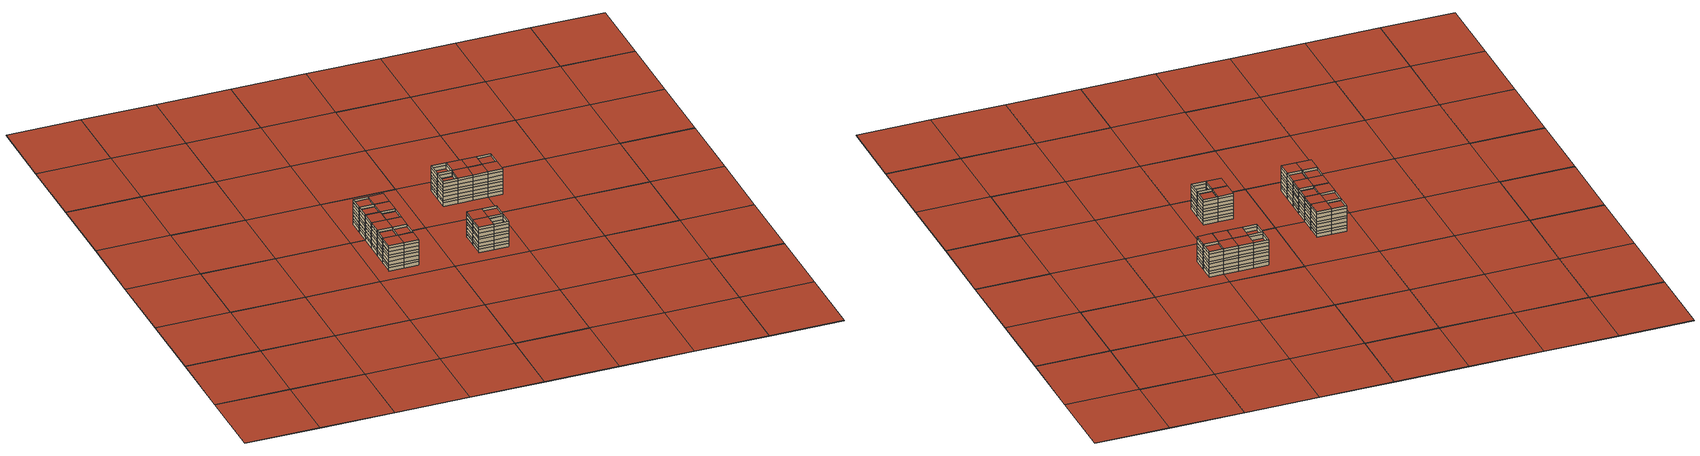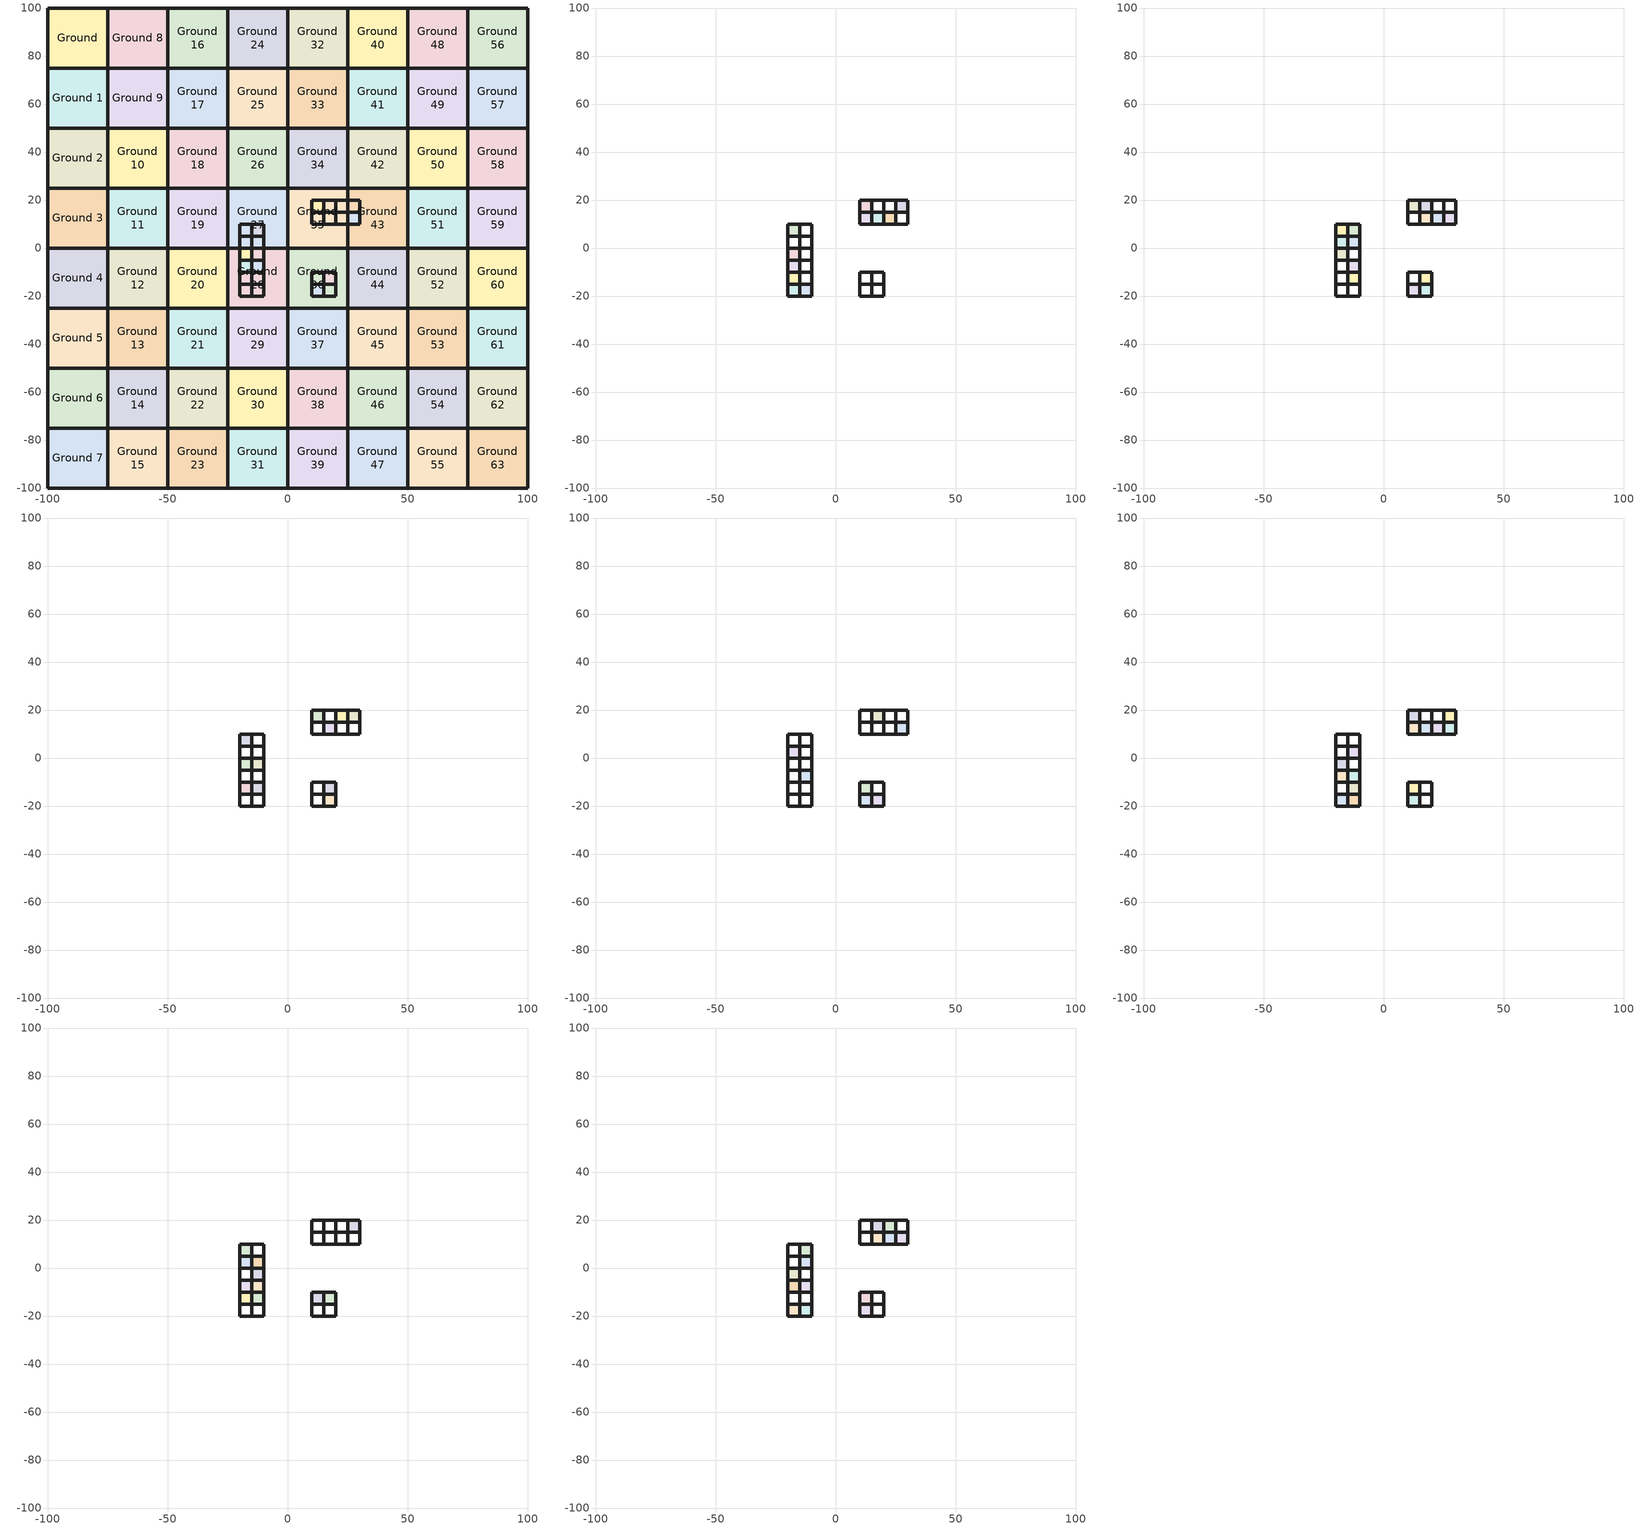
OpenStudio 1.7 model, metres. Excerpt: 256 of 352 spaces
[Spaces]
building1
 wall outside: 15,-10 10,-10 10,-15 15,-15 15,-10 z0:1.31
 roof outside: 15,-15 15,-10 10,-10 10,-15 z1.31
building1 1
 wall outside: 10,-15 10,-20 15,-20 15,-15 z0:1.31
 roof outside: 15,-20 15,-15 10,-15 10,-20 z1.31
building1 2
 wall outside: 15,-15 20,-15 20,-10 15,-10 z0:1.31
 roof outside: 20,-15 20,-10 15,-10 15,-15 z1.31
building1 3
 wall outside: 15,-20 20,-20 20,-15 z0:1.31
building2
 wall outside: 15,20 10,20 10,15 z0:1.31
 roof outside: 15,15 15,20 10,20 10,15 z1.31
building2 1
 wall outside: 15,15 10,15 10,10 15,10 z0:1.31
building2 2
 wall outside: 20,20 15,20 15,15 20,15 20,20 z0:1.31
building2 3
 wall outside: 15,15 15,10 20,10 z0:1.31
building2 4
 wall outside: 25,20 20,20 z0:1.31
building2 5
 wall outside: 25,15 20,15 20,10 25,10 z0:1.31
 roof outside: 25,10 25,15 20,15 20,10 z1.31
building2 6
 wall outside: 30,15 30,20 25,20 25,15 z0:1.31
building2 7
 wall outside: 30,15 25,15 25,10 30,10 30,15 z0:1.31
 roof outside: 30,10 30,15 25,15 25,10 z1.31
building3
 wall outside: -15,10 -20,10 -20,5 -15,5 -15,10 z0:1.31
building3 1
 wall outside: -20,5 -20,0 z0:1.31
building3 2
 wall outside: -15,0 -20,0 -20,-5 z0:1.31
 roof outside: -15,-5 -15,0 -20,0 -20,-5 z1.31
building3 3
 wall outside: -15,-5 -20,-5 -20,-10 -15,-10 z0:1.31
 roof outside: -15,-10 -15,-5 -20,-5 -20,-10 z1.31
building3 4
 wall outside: -15,-15 -15,-10 / -20,-10 -20,-15 z0:1.31
building3 5
 wall outside: -15,-15 -20,-15 -20,-20 -15,-20 z0:1.31
building3 6
 wall outside: -10,5 -10,10 -15,10 z0:1.31
 roof outside: -10,5 -10,10 -15,10 -15,5 z1.31
building3 7
 wall outside: -10,5 -15,5 -15,0 -10,0 -10,5 z0:1.31
building3 8
 wall outside: -15,0 -15,-5 -10,-5 -10,0 z0:1.31
building3 9
 wall outside: -10,-10 -10,-5 / -15,-5 -15,-10 z0:1.31
 roof outside: -10,-10 -10,-5 -15,-5 -15,-10 z1.31
building3 10
 wall outside: -10,-15 -10,-10 -15,-10 z0:1.31
building3 11
 wall outside: -10,-15 -15,-15 -15,-20 -10,-20 -10,-15 z0:1.31
Ground
 wall outside: -75,100 -100,100 -100,75 z0:0.1
 roof outside: -75,75 -75,100 -100,100 -100,75 z0.1
Ground 1
 wall outside: -75,75 -100,75 -100,50 -75,50 -75,75 z0:0.1
 roof outside: -75,50 -75,75 -100,75 -100,50 z0.1
Ground 2
 wall outside: -75,25 -75,50 / -100,50 -100,25 z0:0.1
 roof outside: -75,25 -75,50 -100,50 -100,25 z0.1
Ground 3
 wall outside: -75,0 -75,25 -100,25 -100,0 z0:0.1
 roof outside: -75,0 -75,25 -100,25 -100,0 z0.1
Ground 4
 wall outside: -75,0 -100,0 -100,-25 z0:0.1
 roof outside: -75,-25 -75,0 -100,0 -100,-25 z0.1
Ground 5
 wall outside: -75,-25 -100,-25 -100,-50 -75,-50 -75,-25 z0:0.1
 roof outside: -75,-50 -75,-25 -100,-25 -100,-50 z0.1
Ground 6
 wall outside: -100,-50 -100,-75 -75,-75 -75,-50 z0:0.1
 roof outside: -75,-75 -75,-50 -100,-50 -100,-75 z0.1
Ground 7
 wall outside: -100,-75 -100,-100 -75,-100 -75,-75 z0:0.1
 roof outside: -75,-100 -75,-75 -100,-75 -100,-100 z0.1
Ground 8
 wall outside: -50,100 -75,100 -75,75 z0:0.1
 roof outside: -50,75 -50,100 -75,100 -75,75 z0.1
Ground 9
 wall outside: -50,75 -75,75 / -75,50 -50,50 z0:0.1
 roof outside: -50,50 -50,75 -75,75 -75,50 z0.1
Ground 10
 wall outside: -75,25 -50,25 z0:0.1
 roof outside: -50,25 -50,50 -75,50 -75,25 z0.1
Ground 11
 wall outside: -75,0 -50,0 z0:0.1
 roof outside: -50,0 -50,25 -75,25 -75,0 z0.1
Ground 12
 wall outside: -75,0 -75,-25 -50,-25 -50,0 z0:0.1
 roof outside: -50,-25 -50,0 -75,0 -75,-25 z0.1
Ground 13
 wall outside: -75,-50 -50,-50 z0:0.1
 roof outside: -50,-50 -50,-25 -75,-25 -75,-50 z0.1
Ground 14
 wall outside: -75,-75 -50,-75 -50,-50 z0:0.1
 roof outside: -50,-75 -50,-50 -75,-50 -75,-75 z0.1
Ground 15
 wall outside: -75,-100 -50,-100 z0:0.1
 roof outside: -50,-100 -50,-75 -75,-75 -75,-100 z0.1
Ground 16
 wall outside: -25,100 -50,100 -50,75 z0:0.1
 roof outside: -25,75 -25,100 -50,100 -50,75 z0.1
Ground 17
 wall outside: -25,50 -25,75 -50,75 -50,50 z0:0.1
 roof outside: -25,50 -25,75 -50,75 -50,50 z0.1
Ground 18
 wall outside: -25,25 -25,50 -50,50 -50,25 z0:0.1
 roof outside: -25,25 -25,50 -50,50 -50,25 z0.1
Ground 19
 wall outside: -25,25 -50,25 -50,0 -25,0 -25,25 z0:0.1
 roof outside: -25,0 -25,25 -50,25 -50,0 z0.1
Ground 20
 wall outside: -50,-25 -25,-25 -25,0 z0:0.1
 roof outside: -25,-25 -25,0 -50,0 -50,-25 z0.1
Ground 21
 wall outside: -50,-25 -50,-50 -25,-50 z0:0.1
 roof outside: -25,-50 -25,-25 -50,-25 -50,-50 z0.1
Ground 22
 wall outside: -25,-75 -25,-50 z0:0.1
 roof outside: -25,-75 -25,-50 -50,-50 -50,-75 z0.1
Ground 23
 wall outside: -25,-75 -50,-75 -50,-100 -25,-100 -25,-75 z0:0.1
 roof outside: -25,-100 -25,-75 -50,-75 -50,-100 z0.1
Ground 24
 wall outside: 0,75 0,100 -25,100 -25,75 z0:0.1
 roof outside: 0,75 0,100 -25,100 -25,75 z0.1
Ground 25
 wall outside: 0,50 0,75 -25,75 z0:0.1
 roof outside: 0,50 0,75 -25,75 -25,50 z0.1
Ground 26
 wall outside: 0,50 -25,50 / -25,25 0,25 z0:0.1
 roof outside: 0,25 0,50 -25,50 -25,25 z0.1
Ground 27
 wall outside: -25,0 0,0 0,25 z0:0.1
 roof outside: 0,0 0,25 -25,25 -25,0 z0.1
Ground 28
 wall outside: 0,-25 0,0 z0:0.1
 roof outside: 0,-25 0,0 -25,0 -25,-25 z0.1
Ground 29
 wall outside: 0,-25 -25,-25 -25,-50 z0:0.1
 roof outside: 0,-50 0,-25 -25,-25 -25,-50 z0.1
Ground 30
 wall outside: 0,-50 -25,-50 z0:0.1
 roof outside: 0,-75 0,-50 -25,-50 -25,-75 z0.1
Ground 31
 wall outside: 0,-75 -25,-75 / -25,-100 0,-100 z0:0.1
 roof outside: 0,-100 0,-75 -25,-75 -25,-100 z0.1
Ground 32
 wall outside: 25,100 0,100 / 0,75 25,75 z0:0.1
 roof outside: 25,75 25,100 0,100 0,75 z0.1
Ground 33
 roof outside: 25,50 25,75 0,75 0,50 z0.1
Ground 34
 wall outside: 25,50 0,50 0,25 z0:0.1
 roof outside: 25,25 25,50 0,50 0,25 z0.1
Ground 35
 wall outside: 25,0 25,25 0,25 z0:0.1
 roof outside: 25,0 25,25 0,25 0,0 z0.1
Ground 36
 wall outside: 25,0 0,0 z0:0.1
 roof outside: 25,-25 25,0 0,0 0,-25 z0.1
Ground 37
 wall outside: 25,-50 25,-25 0,-25 0,-50 z0:0.1
 roof outside: 25,-50 25,-25 0,-25 0,-50 z0.1
Ground 38
 wall outside: 25,-50 0,-50 0,-75 25,-75 z0:0.1
 roof outside: 25,-75 25,-50 0,-50 0,-75 z0.1
Ground 39
 wall outside: 0,-75 0,-100 25,-100 25,-75 z0:0.1
 roof outside: 25,-100 25,-75 0,-75 0,-100 z0.1
Ground 40
 wall outside: 50,100 25,100 25,75 50,75 50,100 z0:0.1
 roof outside: 50,75 50,100 25,100 25,75 z0.1
Ground 41
 wall outside: 25,75 25,50 50,50 50,75 z0:0.1
 roof outside: 50,50 50,75 25,75 25,50 z0.1
Ground 42
 wall outside: 25,50 25,25 50,25 z0:0.1
 roof outside: 50,25 50,50 25,50 25,25 z0.1
Ground 43
 wall outside: 25,0 50,0 50,25 z0:0.1
 roof outside: 50,0 50,25 25,25 25,0 z0.1
Ground 44
 wall outside: 25,0 25,-25 z0:0.1
 roof outside: 50,-25 50,0 25,0 25,-25 z0.1
Ground 45
 wall outside: 50,-25 25,-25 z0:0.1
 roof outside: 50,-50 50,-25 25,-25 25,-50 z0.1
Ground 46
 wall outside: 50,-50 25,-50 25,-75 z0:0.1
 roof outside: 50,-75 50,-50 25,-50 25,-75 z0.1
Ground 47
 wall outside: 25,-100 50,-100 50,-75 25,-75 z0:0.1
 roof outside: 50,-100 50,-75 25,-75 25,-100 z0.1
Ground 48
 wall outside: 75,100 50,100 z0:0.1
 roof outside: 75,75 75,100 50,100 50,75 z0.1
Ground 49
 wall outside: 75,50 75,75 50,75 z0:0.1
 roof outside: 75,50 75,75 50,75 50,50 z0.1
Ground 50
 wall outside: 75,25 75,50 50,50 50,25 z0:0.1
 roof outside: 75,25 75,50 50,50 50,25 z0.1
Ground 51
 wall outside: 75,25 50,25 / 50,0 75,0 z0:0.1
 roof outside: 75,0 75,25 50,25 50,0 z0.1
Ground 52
 wall outside: 50,0 50,-25 75,-25 z0:0.1
 roof outside: 75,-25 75,0 50,0 50,-25 z0.1
Ground 53
 wall outside: 75,-50 75,-25 / 50,-25 50,-50 z0:0.1
 roof outside: 75,-50 75,-25 50,-25 50,-50 z0.1
Ground 54
 wall outside: 75,-50 50,-50 50,-75 z0:0.1
 roof outside: 75,-75 75,-50 50,-50 50,-75 z0.1
Ground 55
 wall outside: 75,-75 50,-75 / 50,-100 75,-100 z0:0.1
 roof outside: 75,-100 75,-75 50,-75 50,-100 z0.1
Ground 56
 wall outside: 100,100 75,100 75,75 100,75 100,100 z0:0.1
 roof outside: 100,75 100,100 75,100 75,75 z0.1
Ground 57
 wall outside: 100,50 100,75 z0:0.1
 roof outside: 100,50 100,75 75,75 75,50 z0.1
Ground 58
 wall outside: 75,25 100,25 100,50 75,50 z0:0.1
 roof outside: 100,25 100,50 75,50 75,25 z0.1
Ground 59
 wall outside: 100,0 100,25 / 75,25 75,0 z0:0.1
 roof outside: 100,0 100,25 75,25 75,0 z0.1
Ground 60
 wall outside: 100,-25 100,0 75,0 75,-25 z0:0.1
 roof outside: 100,-25 100,0 75,0 75,-25 z0.1
Ground 61
 wall outside: 75,-50 100,-50 100,-25 75,-25 z0:0.1
 roof outside: 100,-50 100,-25 75,-25 75,-50 z0.1
Ground 62
 wall outside: 100,-75 100,-50 / 75,-50 75,-75 z0:0.1
 roof outside: 100,-75 100,-50 75,-50 75,-75 z0.1
Ground 63
 wall outside: 100,-75 75,-75 75,-100 100,-100 100,-75 z0:0.1
 roof outside: 100,-100 100,-75 75,-75 75,-100 z0.1
building1 4
 wall outside: 15,-15 15,-10 10,-10 10,-15 z1.31:2.19
building1 5
 wall outside: 15,-15 10,-15 10,-20 15,-20 z1.31:2.19
building1 6
 wall outside: 15,-15 20,-15 20,-10 15,-10 z1.31:2.19
building1 7
 wall outside: 15,-15 15,-20 20,-20 20,-15 z1.31:2.19
building2 8
 wall outside: 15,20 10,20 10,15 15,15 15,20 z1.31:2.19
 roof outside: 15,15 15,20 10,20 10,15 z2.19
building2 9
 wall outside: 10,15 10,10 15,10 15,15 z1.31:2.19
 roof outside: 15,10 15,15 10,15 10,10 z2.19
building2 10
 wall outside: 20,15 20,20 15,20 z1.31:2.19
building2 11
 wall outside: 15,10 20,10 20,15 15,15 z1.31:2.19
 roof outside: 20,10 20,15 15,15 15,10 z2.19
building2 12
 wall outside: 20,15 25,15 25,20 20,20 z1.31:2.19
building2 13
 wall outside: 20,10 25,10 25,15 z1.31:2.19
 roof outside: 25,10 25,15 20,15 20,10 z2.19
building2 14
 wall outside: 30,15 30,20 25,20 z1.31:2.19
 roof outside: 30,15 30,20 25,20 25,15 z2.19
building2 15
 wall outside: 25,10 30,10 30,15 25,15 z1.31:2.19
building3 12
 wall outside: -15,10 -20,10 -20,5 -15,5 z1.31:2.19
 roof outside: -15,5 -15,10 -20,10 -20,5 z2.19
building3 13
 wall outside: -15,0 -15,5 / -20,5 -20,0 z1.31:2.19
building3 14
 wall outside: -15,0 -20,0 -20,-5 -15,-5 -15,0 z1.31:2.19
 roof outside: -15,-5 -15,0 -20,0 -20,-5 z2.19
building3 15
 wall outside: -20,-5 -20,-10 z1.31:2.19
 roof outside: -15,-10 -15,-5 -20,-5 -20,-10 z2.19
building3 16
 wall outside: -15,-15 -15,-10 -20,-10 -20,-15 z1.31:2.19
 roof outside: -15,-15 -15,-10 -20,-10 -20,-15 z2.19
building3 17
 wall outside: -15,-15 -20,-15 -20,-20 -15,-20 z1.31:2.19
 roof outside: -15,-20 -15,-15 -20,-15 -20,-20 z2.19
building3 18
 wall outside: -10,10 -15,10 -15,5 -10,5 -10,10 z1.31:2.19
building3 19
 wall outside: -15,0 -10,0 -10,5 z1.31:2.19
building3 20
 wall outside: -15,-5 -10,-5 -10,0 z1.31:2.19
building3 21
 wall outside: -15,-5 -15,-10 -10,-10 -10,-5 z1.31:2.19
building3 22
 wall outside: -15,-15 -10,-15 -10,-10 z1.31:2.19
building3 23
 wall outside: -15,-15 -15,-20 -10,-20 -10,-15 z1.31:2.19
 roof outside: -10,-20 -10,-15 -15,-15 -15,-20 z2.19
building1 8
 wall outside: 15,-10 10,-10 10,-15 15,-15 15,-10 z2.19:3.5
building1 9
 wall outside: 10,-15 10,-20 15,-20 z2.19:3.5
 roof outside: 15,-20 15,-15 10,-15 10,-20 z3.5
building1 10
 wall outside: 15,-15 20,-15 20,-10 15,-10 z2.19:3.5
 roof outside: 20,-15 20,-10 15,-10 15,-15 z3.5
building1 11
 wall outside: 15,-15 15,-20 20,-20 20,-15 z2.19:3.5
 roof outside: 20,-20 20,-15 15,-15 15,-20 z3.5
building2 16
 wall outside: 15,20 10,20 10,15 15,15 15,20 z2.19:3.5
 roof outside: 15,15 15,20 10,20 10,15 z3.5
building2 17
 wall outside: 10,15 10,10 15,10 15,15 z2.19:3.5
building2 18
 wall outside: 20,20 15,20 / 15,15 20,15 z2.19:3.5
 roof outside: 20,15 20,20 15,20 15,15 z3.5
building2 19
 wall outside: 15,10 20,10 20,15 z2.19:3.5
 roof outside: 20,10 20,15 15,15 15,10 z3.5
building2 20
 wall outside: 25,20 20,20 20,15 25,15 z2.19:3.5
building2 21
 wall outside: 20,10 25,10 25,15 z2.19:3.5
 roof outside: 25,10 25,15 20,15 20,10 z3.5
building2 22
 wall outside: 30,15 30,20 25,20 25,15 z2.19:3.5
building2 23
 wall outside: 25,10 30,10 30,15 25,15 z2.19:3.5
 roof outside: 30,10 30,15 25,15 25,10 z3.5
building3 24
 wall outside: -15,10 -20,10 -20,5 -15,5 z2.19:3.5
 roof outside: -15,5 -15,10 -20,10 -20,5 z3.5
building3 25
 wall outside: -20,5 -20,0 z2.19:3.5
 roof outside: -15,0 -15,5 -20,5 -20,0 z3.5
building3 26
 wall outside: -15,0 -20,0 -20,-5 -15,-5 -15,0 z2.19:3.5
 roof outside: -15,-5 -15,0 -20,0 -20,-5 z3.5
building3 27
 wall outside: -20,-5 -20,-10 -15,-10 -15,-5 z2.19:3.5
building3 28
 wall outside: -20,-10 -20,-15 -15,-15 -15,-10 z2.19:3.5
building3 29
 wall outside: -20,-15 -20,-20 -15,-20 -15,-15 z2.19:3.5
building3 30
 wall outside: -10,5 -10,10 -15,10 -15,5 z2.19:3.5
 roof outside: -10,5 -10,10 -15,10 -15,5 z3.5
building3 31
 wall outside: -10,5 -15,5 -15,0 -10,0 -10,5 z2.19:3.5
 roof outside: -10,0 -10,5 -15,5 -15,0 z3.5
building3 32
 wall outside: -10,-5 -10,0 z2.19:3.5
building3 33
 wall outside: -15,-10 -10,-10 -10,-5 -15,-5 z2.19:3.5
 roof outside: -10,-10 -10,-5 -15,-5 -15,-10 z3.5
building3 34
 wall outside: -15,-15 -10,-15 -10,-10 z2.19:3.5
 roof outside: -10,-15 -10,-10 -15,-10 -15,-15 z3.5
building3 35
 wall outside: -15,-20 -10,-20 -10,-15 z2.19:3.5
building1 12
 wall outside: 15,-10 10,-10 10,-15 z3.5:4.81
building1 13
 wall outside: 15,-15 10,-15 10,-20 15,-20 15,-15 z3.5:4.81
building1 14
 wall outside: 20,-10 15,-10 15,-15 20,-15 20,-10 z3.5:4.81
 roof outside: 20,-15 20,-10 15,-10 15,-15 z4.81
building1 15
 wall outside: 15,-20 20,-20 20,-15 z3.5:4.81
 roof outside: 20,-20 20,-15 15,-15 15,-20 z4.81
building2 24
 wall outside: 15,15 15,20 10,20 10,15 z3.5:4.81
 roof outside: 15,15 15,20 10,20 10,15 z4.81
building2 25
 wall outside: 15,15 10,15 10,10 15,10 z3.5:4.81
building2 26
 wall outside: 20,20 15,20 / 15,15 20,15 z3.5:4.81
building2 27
 wall outside: 15,15 15,10 20,10 z3.5:4.81
 roof outside: 20,10 20,15 15,15 15,10 z4.81
building2 28
 wall outside: 25,20 20,20 20,15 25,15 z3.5:4.81
 roof outside: 25,15 25,20 20,20 20,15 z4.81
building2 29
 wall outside: 20,15 20,10 25,10 25,15 z3.5:4.81
building2 30
 wall outside: 30,15 30,20 25,20 25,15 z3.5:4.81
 roof outside: 30,15 30,20 25,20 25,15 z4.81
building2 31
 wall outside: 25,10 30,10 30,15 25,15 z3.5:4.81
building3 36
 wall outside: -15,10 -20,10 -20,5 -15,5 z3.5:4.81
 roof outside: -15,5 -15,10 -20,10 -20,5 z4.81
building3 37
 wall outside: -20,5 -20,0 -15,0 -15,5 z3.5:4.81
building3 38
 wall outside: -20,0 -20,-5 -15,-5 z3.5:4.81
 roof outside: -15,-5 -15,0 -20,0 -20,-5 z4.81
building3 39
 wall outside: -20,-5 -20,-10 -15,-10 -15,-5 z3.5:4.81
building3 40
 wall outside: -20,-10 -20,-15 -15,-15 -15,-10 z3.5:4.81
 roof outside: -15,-15 -15,-10 -20,-10 -20,-15 z4.81
building3 41
 wall outside: -20,-15 -20,-20 -15,-20 z3.5:4.81
building3 42
 wall outside: -10,10 -15,10 -15,5 -10,5 -10,10 z3.5:4.81
building3 43
 wall outside: -15,0 -10,0 -10,5 z3.5:4.81
building3 44
 wall outside: -10,-5 -10,0 / -15,0 -15,-5 z3.5:4.81
 roof outside: -10,-5 -10,0 -15,0 -15,-5 z4.81
building3 45
 wall outside: -10,-10 -10,-5 -15,-5 z3.5:4.81
building3 46
 wall outside: -10,-15 -10,-10 -15,-10 z3.5:4.81
 roof outside: -10,-15 -10,-10 -15,-10 -15,-15 z4.81
building3 47
 wall outside: -10,-15 -15,-15 -15,-20 -10,-20 -10,-15 z3.5:4.81
building1 16
 wall outside: 15,-10 10,-10 10,-15 15,-15 15,-10 z4.81:5.69
 roof outside: 15,-15 15,-10 10,-10 10,-15 z5.69
building1 17
 wall outside: 10,-15 10,-20 15,-20 z4.81:5.69
 roof outside: 15,-20 15,-15 10,-15 10,-20 z5.69
building1 18
 wall outside: 15,-15 20,-15 20,-10 15,-10 z4.81:5.69
building1 19
 wall outside: 15,-15 15,-20 20,-20 20,-15 z4.81:5.69
 roof outside: 20,-20 20,-15 15,-15 15,-20 z5.69
building2 32
 wall outside: 15,20 10,20 10,15 15,15 15,20 z4.81:5.69
building2 33
 wall outside: 10,15 10,10 15,10 z4.81:5.69
building2 34
 wall outside: 20,20 15,20 / 15,15 20,15 z4.81:5.69
 roof outside: 20,15 20,20 15,20 15,15 z5.69
building2 35
 wall outside: 15,15 15,10 20,10 20,15 z4.81:5.69
building2 36
 wall outside: 25,15 25,20 20,20 20,15 z4.81:5.69
building2 37
 wall outside: 20,10 25,10 25,15 20,15 z4.81:5.69
building2 38
 wall outside: 25,15 30,15 30,20 25,20 z4.81:5.69
building2 39
 wall outside: 25,10 30,10 30,15 z4.81:5.69
 roof outside: 30,10 30,15 25,15 25,10 z5.69
building3 48
 wall outside: -15,10 -20,10 -20,5 z4.81:5.69
building3 49
 wall outside: -15,5 -20,5 -20,0 -15,0 -15,5 z4.81:5.69
 roof outside: -15,0 -15,5 -20,5 -20,0 z5.69
building3 50
 wall outside: -20,0 -20,-5 -15,-5 z4.81:5.69
building3 51
 wall outside: -15,-10 -15,-5 / -20,-5 -20,-10 z4.81:5.69
building3 52
 wall outside: -15,-10 -20,-10 -20,-15 -15,-15 -15,-10 z4.81:5.69
building3 53
 wall outside: -20,-15 -20,-20 -15,-20 z4.81:5.69
building3 54
 wall outside: -10,10 -15,10 -15,5 -10,5 -10,10 z4.81:5.69
building3 55
 wall outside: -15,0 -10,0 -10,5 z4.81:5.69
building3 56
 wall outside: -15,0 -15,-5 -10,-5 -10,0 z4.81:5.69
building3 57
 wall outside: -10,-10 -10,-5 z4.81:5.69
 roof outside: -10,-10 -10,-5 -15,-5 -15,-10 z5.69
building3 58
 wall outside: -10,-15 -10,-10 -15,-10 z4.81:5.69
building3 59
 wall outside: -10,-15 -15,-15 -15,-20 -10,-20 -10,-15 z4.81:5.69
building1 20
 wall outside: 15,-10 10,-10 10,-15 15,-15 z5.69:7
 roof outside: 15,-15 15,-10 10,-10 10,-15 z7
building1 21
 wall outside: 10,-15 10,-20 15,-20 z5.69:7
 roof outside: 15,-20 15,-15 10,-15 10,-20 z7
building1 22
 wall outside: 20,-15 20,-10 15,-10 15,-15 z5.69:7
building1 23
 wall outside: 20,-15 15,-15 15,-20 20,-20 20,-15 z5.69:7
building2 40
 wall outside: 15,20 10,20 10,15 15,15 15,20 z5.69:7
 roof outside: 15,15 15,20 10,20 10,15 z7
building2 41
 wall outside: 10,15 10,10 15,10 15,15 z5.69:7
 roof outside: 15,10 15,15 10,15 10,10 z7
building2 42
 wall outside: 20,20 15,20 / 15,15 20,15 z5.69:7
building2 43
 wall outside: 15,10 20,10 20,15 z5.69:7
 roof outside: 20,10 20,15 15,15 15,10 z7
building2 44
 wall outside: 25,20 20,20 20,15 z5.69:7
building2 45
 wall outside: 25,15 20,15 / 20,10 25,10 z5.69:7
 roof outside: 25,10 25,15 20,15 20,10 z7
building2 46
 wall outside: 30,15 30,20 25,20 25,15 z5.69:7
 roof outside: 30,15 30,20 25,20 25,15 z7
building2 47
 wall outside: 30,15 25,15 25,10 30,10 30,15 z5.69:7
 roof outside: 30,10 30,15 25,15 25,10 z7
building3 60
 wall outside: -15,10 -20,10 -20,5 -15,5 z5.69:7
building3 61
 wall outside: -20,5 -20,0 -15,0 -15,5 z5.69:7
building3 62
 wall outside: -20,0 -20,-5 z5.69:7
 roof outside: -15,-5 -15,0 -20,0 -20,-5 z7
building3 63
 wall outside: -15,-5 -20,-5 -20,-10 -15,-10 z5.69:7
 roof outside: -15,-10 -15,-5 -20,-5 -20,-10 z7
building3 64
 wall outside: -20,-10 -20,-15 -15,-15 -15,-10 z5.69:7
building3 65
 wall outside: -20,-15 -20,-20 -15,-20 -15,-15 z5.69:7
 roof outside: -15,-20 -15,-15 -20,-15 -20,-20 z7
building3 66
 wall outside: -10,5 -10,10 -15,10 -15,5 z5.69:7
building3 67
 wall outside: -10,0 -10,5 -15,5 z5.69:7
 roof outside: -10,0 -10,5 -15,5 -15,0 z7
building3 68
 wall outside: -10,0 -15,0 -15,-5 -10,-5 -10,0 z5.69:7
building3 69
 wall outside: -15,-5 -15,-10 -10,-10 -10,-5 z5.69:7
 roof outside: -10,-10 -10,-5 -15,-5 -15,-10 z7
building3 70
 wall outside: -15,-15 -10,-15 -10,-10 z5.69:7
 roof outside: -10,-15 -10,-10 -15,-10 -15,-15 z7
building3 71
 wall outside: -15,-20 -10,-20 -10,-15 z5.69:7
 roof outside: -10,-20 -10,-15 -15,-15 -15,-20 z7
building1 24
 wall outside: 15,-10 10,-10 10,-15 15,-15 15,-10 z7:8.31
 roof outside: 15,-15 15,-10 10,-10 10,-15 z8.31
building1 25
 wall outside: 10,-15 10,-20 15,-20 z7:8.31
building1 26
 wall outside: 20,-15 20,-10 15,-10 z7:8.31
 roof outside: 20,-15 20,-10 15,-10 15,-15 z8.31
building1 27
 wall outside: 20,-15 15,-15 15,-20 20,-20 20,-15 z7:8.31
building2 48
 wall outside: 15,20 10,20 10,15 z7:8.31
building2 49
 wall outside: 15,15 10,15 10,10 15,10 15,15 z7:8.31
building2 50
 wall outside: 20,15 20,20 15,20 15,15 z7:8.31
building2 51
 wall outside: 20,15 15,15 / 15,10 20,10 z7:8.31
building2 52
 wall outside: 20,15 25,15 25,20 20,20 z7:8.31
building2 53
 wall outside: 20,15 20,10 25,10 z7:8.31
building2 54
 wall outside: 25,15 30,15 30,20 25,20 z7:8.31
 roof outside: 30,15 30,20 25,20 25,15 z8.31
building2 55
 wall outside: 25,15 25,10 30,10 30,15 z7:8.31
building3 72
 wall outside: -15,10 -20,10 -20,5 -15,5 -15,10 z7:8.31
 roof outside: -15,5 -15,10 -20,10 -20,5 z8.31
building3 73
 wall outside: -20,5 -20,0 -15,0 -15,5 z7:8.31
 roof outside: -15,0 -15,5 -20,5 -20,0 z8.31
building3 74
 wall outside: -20,0 -20,-5 -15,-5 -15,0 z7:8.31
building3 75
 wall outside: -20,-5 -20,-10 -15,-10 z7:8.31
 roof outside: -15,-10 -15,-5 -20,-5 -20,-10 z8.31
building3 76
 wall outside: -20,-10 -20,-15 -15,-15 z7:8.31
 roof outside: -15,-15 -15,-10 -20,-10 -20,-15 z8.31
building3 77
 wall outside: -20,-15 -20,-20 -15,-20 -15,-15 z7:8.31
building3 78
 wall outside: -10,5 -10,10 -15,10 z7:8.31
building3 79
 wall outside: -15,0 -10,0 -10,5 -15,5 z7:8.31
 roof outside: -10,0 -10,5 -15,5 -15,0 z8.31
building3 80
 wall outside: -10,-5 -10,0 z7:8.31
 roof outside: -10,-5 -10,0 -15,0 -15,-5 z8.31
building3 81
 wall outside: -10,-10 -10,-5 -15,-5 -15,-10 z7:8.31
 roof outside: -10,-10 -10,-5 -15,-5 -15,-10 z8.31
building3 82
 wall outside: -10,-10 -15,-10 -15,-15 -10,-15 -10,-10 z7:8.31
 roof outside: -10,-15 -10,-10 -15,-10 -15,-15 z8.31
building3 83
 wall outside: -15,-20 -10,-20 -10,-15 z7:8.31
building1 28
 wall outside: 15,-10 10,-10 10,-15 z8.31:9.19
 roof outside: 15,-15 15,-10 10,-10 10,-15 z9.19
building1 29
 wall outside: 15,-15 10,-15 10,-20 15,-20 z8.31:9.19
 roof outside: 15,-20 15,-15 10,-15 10,-20 z9.19
building1 30
 wall outside: 20,-15 20,-10 15,-10 15,-15 z8.31:9.19
building1 31
 wall outside: 20,-15 15,-15 15,-20 20,-20 20,-15 z8.31:9.19
building2 56
 wall outside: 15,20 10,20 10,15 z8.31:9.19
building2 57
 wall outside: 15,15 10,15 10,10 15,10 15,15 z8.31:9.19
building2 58
 wall outside: 20,15 20,20 15,20 15,15 z8.31:9.19
 roof outside: 20,15 20,20 15,20 15,15 z9.19
building2 59
 wall outside: 15,10 20,10 20,15 15,15 z8.31:9.19
 roof outside: 20,10 20,15 15,15 15,10 z9.19
building2 60
 wall outside: 25,20 20,20 / 20,15 25,15 z8.31:9.19
 roof outside: 25,15 25,20 20,20 20,15 z9.19
building2 61
 wall outside: 20,10 25,10 25,15 z8.31:9.19
 roof outside: 25,10 25,15 20,15 20,10 z9.19
building2 62
 wall outside: 30,15 30,20 25,20 25,15 z8.31:9.19
building2 63
 wall outside: 25,10 30,10 30,15 25,15 z8.31:9.19
 roof outside: 30,10 30,15 25,15 25,10 z9.19
building3 84
 wall outside: -15,10 -20,10 -20,5 -15,5 -15,10 z8.31:9.19
building3 85
 wall outside: -20,5 -20,0 -15,0 -15,5 z8.31:9.19
building3 86
 wall outside: -20,0 -20,-5 z8.31:9.19
 roof outside: -15,-5 -15,0 -20,0 -20,-5 z9.19
building3 87
 wall outside: -15,-5 -20,-5 -20,-10 -15,-10 -15,-5 z8.31:9.19
 roof outside: -15,-10 -15,-5 -20,-5 -20,-10 z9.19
building3 88
 wall outside: -20,-10 -20,-15 z8.31:9.19
building3 89
 wall outside: -15,-15 -20,-15 -20,-20 -15,-20 z8.31:9.19
 roof outside: -15,-20 -15,-15 -20,-15 -20,-20 z9.19
building3 90
 wall outside: -15,5 -10,5 -10,10 -15,10 z8.31:9.19
 roof outside: -10,5 -10,10 -15,10 -15,5 z9.19
building3 91
 wall outside: -10,0 -10,5 z8.31:9.19
 roof outside: -10,0 -10,5 -15,5 -15,0 z9.19
building3 92
 wall outside: -10,0 -15,0 -15,-5 -10,-5 -10,0 z8.31:9.19
building3 93
 wall outside: -15,-10 -10,-10 -10,-5 z8.31:9.19
 roof outside: -10,-10 -10,-5 -15,-5 -15,-10 z9.19
building3 94
 wall outside: -15,-10 -15,-15 -10,-15 -10,-10 z8.31:9.19
building3 95
 wall outside: -15,-15 -15,-20 -10,-20 -10,-15 z8.31:9.19
 roof outside: -10,-20 -10,-15 -15,-15 -15,-20 z9.19
[Building]
Building 1: North Axis {deg}=0; Default Construction Set=MyConsturction
[Construction]
ASHRAE 90.1-2004 ExtWall Mass ClimateZone 6: 1IN Stucco, 8IN CONCRETE HW RefBldg, Mass NonRes Wall Insulation-1.69, 1/2IN Gypsum
Interior Window: Clear 3mm
Interior Partition: G05 25mm wood
Exterior Door: F08 Metal surface, I01 25mm insulation board
ASHRAE 90.1-2004 ExtWindow ClimateZone 4-6: Fixed Window 3.24/0.39/0.31
[Material] Thermal Absorptance=0.9
Name | Roughness | Thickness {m} | Conductivity {W/m-K} | Density {kg/m3} | Specific Heat {J/kg-K} | Solar Absorptance | Visible Absorptance
1IN Stucco | Smooth | 0.0253 | 0.6918 | 1858 | 837 | 0.92 | 0.92
8IN CONCRETE HW RefBldg | Rough | 0.2032 | 1.311 | 2240 | 836.8 | 0.7 | 0.7
Mass NonRes Wall Insulation-1.69 | MediumRough | 0.0623673 | 0.049 | 265 | 836.8 | 0.7 | 0.7
1/2IN Gypsum | Smooth | 0.0127 | 0.16 | 784.9 | 830 | 0.4 | 0.4
G05 25mm wood | MediumSmooth | 0.0254 | 0.15 | 608 | 1630 | 0.5 | 0.5
F08 Metal surface | Smooth | 0.0008 | 45.28 | 7824 | 500 | 0.7 | 0.7
I01 25mm insulation board | MediumRough | 0.0254 | 0.03 | 43 | 1210 | 0.6 | 0.6
[WindowMaterial:SimpleGlazingSystem]
Fixed Window 3.24/0.39/0.31: U-Factor {W/m2-K}=3.23646; Solar Heat Gain Coefficient=0.39; Visible Transmittance=0.31
[WindowMaterial:Glazing]
Clear 3mm: Optical Data Type=SpectralAverage; Thickness {m}=0.003; Solar Transmittance at Normal Incidence=0.837; Front Side Solar Reflectance at Normal Incidence=0.075; Back Side Solar Reflectance at Normal Incidence=0; Visible Transmittance at Normal Incidence=0.898; Front Side Visible Reflectance at Normal Incidence=0.081; Back Side Visible Reflectance at Normal Incidence=0; Infrared Transmittance at Normal Incidence=0; Front Side Infrared Hemispherical Emissivity=0.84; Back Side Infrared Hemispherical Emissivity=0.84; Conductivity {W/m-K}=0.9; Dirt Correction Factor for Solar and Visible Transmittance=1; Solar Diffusing=No
[DefaultConstructionSet]
MyConsturction: Default Exterior Surface Constructions=Default Surface Constructions 1; Default Interior Surface Constructions=Default Surface Constructions 1; Default Ground Contact Surface Constructions=Default Surface Constructions 1; Default Exterior SubSurface Constructions=Default Sub Surface Constructions 1; Default Interior SubSurface Constructions=Default Sub Surface Constructions 1; Interior Partition Construction=Interior Partition
[DefaultSurfaceConstructions]
Default Surface Constructions 1: Floor Construction=ASHRAE 90.1-2004 ExtWall Mass ClimateZone 6; Wall Construction=ASHRAE 90.1-2004 ExtWall Mass ClimateZone 6; Roof Ceiling Construction=ASHRAE 90.1-2004 ExtWall Mass ClimateZone 6
[DefaultSubSurfaceConstructions]
Default Sub Surface Constructions 1: Fixed Window Construction=ASHRAE 90.1-2004 ExtWindow ClimateZone 4-6; Operable Window Construction=ASHRAE 90.1-2004 ExtWindow ClimateZone 4-6; Door Construction=Exterior Door; Glass Door Construction=ASHRAE 90.1-2004 ExtWindow ClimateZone 4-6; Skylight Construction=ASHRAE 90.1-2004 ExtWindow ClimateZone 4-6; Tubular Daylight Dome Construction=Interior Window; Tubular Daylight Diffuser Construction=Interior Window
[Space]
Name | Thermal Zone
building1 | Thermal Zone 11
building1 1 | Thermal Zone 8
building1 2 | Thermal Zone 12
building1 3 | Thermal Zone 9
building1 4 | Thermal Zone 10
building1 5 | Thermal Zone 3
building1 6 | Thermal Zone 5
building1 7 | Thermal Zone 6
building1 8 | Thermal Zone 4
building1 9 | Thermal Zone 1
building1 10 | Thermal Zone 2
building1 11 | Thermal Zone 7
building1 12 | Thermal Zone 14
building1 13 | Thermal Zone 24
building1 14 | Thermal Zone 18
building1 15 | Thermal Zone 16
building1 16 | Thermal Zone 19
building1 17 | Thermal Zone 23
building1 18 | Thermal Zone 22
building1 19 | Thermal Zone 13
building1 20 | Thermal Zone 20
building1 21 | Thermal Zone 17
building1 22 | Thermal Zone 15
building1 23 | Thermal Zone 21
building1 24 | Thermal Zone 33
building1 25 | Thermal Zone 28
building1 26 | Thermal Zone 31
building1 27 | Thermal Zone 36
building1 28 | Thermal Zone 27
building1 29 | Thermal Zone 29
building1 30 | Thermal Zone 25
building1 31 | Thermal Zone 26
building2 | Thermal Zone 51
building2 1 | Thermal Zone 63
building2 2 | Thermal Zone 71
building2 3 | Thermal Zone 53
building2 4 | Thermal Zone 58
building2 5 | Thermal Zone 72
building2 6 | Thermal Zone 55
building2 7 | Thermal Zone 57
building2 8 | Thermal Zone 68
building2 9 | Thermal Zone 60
building2 10 | Thermal Zone 52
building2 11 | Thermal Zone 59
building2 12 | Thermal Zone 49
building2 13 | Thermal Zone 69
building2 14 | Thermal Zone 66
building2 15 | Thermal Zone 65
building2 16 | Thermal Zone 67
building2 17 | Thermal Zone 62
building2 18 | Thermal Zone 70
building2 19 | Thermal Zone 56
building2 20 | Thermal Zone 64
building2 21 | Thermal Zone 54
building2 22 | Thermal Zone 50
building2 23 | Thermal Zone 61
building2 24 | Thermal Zone 94
building2 25 | Thermal Zone 75
building2 26 | Thermal Zone 93
building2 27 | Thermal Zone 90
building2 28 | Thermal Zone 82
building2 29 | Thermal Zone 85
building2 30 | Thermal Zone 87
building2 31 | Thermal Zone 96
building2 32 | Thermal Zone 86
building2 33 | Thermal Zone 78
building2 34 | Thermal Zone 95
building2 35 | Thermal Zone 84
building2 36 | Thermal Zone 73
building2 37 | Thermal Zone 81
building2 38 | Thermal Zone 77
building2 39 | Thermal Zone 88
building2 40 | Thermal Zone 79
building2 41 | Thermal Zone 91
building2 42 | Thermal Zone 89
building2 43 | Thermal Zone 74
building2 44 | Thermal Zone 92
building2 45 | Thermal Zone 80
building2 46 | Thermal Zone 76
building2 47 | Thermal Zone 83
building2 48 | Thermal Zone 115
building2 49 | Thermal Zone 104
building2 50 | Thermal Zone 101
building2 51 | Thermal Zone 103
building2 52 | Thermal Zone 114
building2 53 | Thermal Zone 108
building2 54 | Thermal Zone 117
building2 55 | Thermal Zone 99
building2 56 | Thermal Zone 105
building2 57 | Thermal Zone 102
building2 58 | Thermal Zone 109
building2 59 | Thermal Zone 113
building2 60 | Thermal Zone 112
building2 61 | Thermal Zone 107
building2 62 | Thermal Zone 118
building2 63 | Thermal Zone 110
building3 | Thermal Zone 149
building3 1 | Thermal Zone 163
building3 2 | Thermal Zone 179
building3 3 | Thermal Zone 176
building3 4 | Thermal Zone 168
building3 5 | Thermal Zone 166
building3 6 | Thermal Zone 171
building3 7 | Thermal Zone 154
building3 8 | Thermal Zone 160
building3 9 | Thermal Zone 164
building3 10 | Thermal Zone 172
building3 11 | Thermal Zone 173
building3 12 | Thermal Zone 180
building3 13 | Thermal Zone 151
building3 14 | Thermal Zone 147
building3 15 | Thermal Zone 169
building3 16 | Thermal Zone 145
building3 17 | Thermal Zone 167
building3 18 | Thermal Zone 162
building3 19 | Thermal Zone 146
building3 20 | Thermal Zone 177
building3 21 | Thermal Zone 156
building3 22 | Thermal Zone 165
building3 23 | Thermal Zone 150
building3 24 | Thermal Zone 153
building3 25 | Thermal Zone 178
building3 26 | Thermal Zone 159
building3 27 | Thermal Zone 170
building3 28 | Thermal Zone 174
building3 29 | Thermal Zone 148
building3 30 | Thermal Zone 152
building3 31 | Thermal Zone 158
building3 32 | Thermal Zone 175
building3 33 | Thermal Zone 157
building3 34 | Thermal Zone 155
building3 35 | Thermal Zone 161
building3 36 | Thermal Zone 196
building3 37 | Thermal Zone 203
building3 38 | Thermal Zone 205
building3 39 | Thermal Zone 209
building3 40 | Thermal Zone 207
building3 41 | Thermal Zone 200
building3 42 | Thermal Zone 201
building3 43 | Thermal Zone 210
building3 44 | Thermal Zone 193
building3 45 | Thermal Zone 192
building3 46 | Thermal Zone 188
building3 47 | Thermal Zone 184
building3 48 | Thermal Zone 186
building3 49 | Thermal Zone 214
building3 50 | Thermal Zone 206
building3 51 | Thermal Zone 211
building3 52 | Thermal Zone 189
building3 53 | Thermal Zone 182
building3 54 | Thermal Zone 216
building3 55 | Thermal Zone 191
building3 56 | Thermal Zone 212
building3 57 | Thermal Zone 195
building3 58 | Thermal Zone 208
building3 59 | Thermal Zone 190
building3 60 | Thermal Zone 197
building3 61 | Thermal Zone 204
building3 62 | Thermal Zone 198
building3 63 | Thermal Zone 181
building3 64 | Thermal Zone 202
building3 65 | Thermal Zone 213
building3 66 | Thermal Zone 183
building3 67 | Thermal Zone 194
building3 68 | Thermal Zone 215
building3 69 | Thermal Zone 199
building3 70 | Thermal Zone 185
building3 71 | Thermal Zone 187
building3 72 | Thermal Zone 217
building3 73 | Thermal Zone 228
building3 74 | Thermal Zone 246
building3 75 | Thermal Zone 238
building3 76 | Thermal Zone 240
building3 77 | Thermal Zone 219
building3 78 | Thermal Zone 237
building3 79 | Thermal Zone 227
building3 80 | Thermal Zone 231
building3 81 | Thermal Zone 249
building3 82 | Thermal Zone 236
building3 83 | Thermal Zone 233
building3 84 | Thermal Zone 225
building3 85 | Thermal Zone 251
building3 86 | Thermal Zone 245
building3 87 | Thermal Zone 247
building3 88 | Thermal Zone 220
building3 89 | Thermal Zone 230
building3 90 | Thermal Zone 248
building3 91 | Thermal Zone 244
building3 92 | Thermal Zone 229
building3 93 | Thermal Zone 239
building3 94 | Thermal Zone 243
building3 95 | Thermal Zone 222
Ground | Thermal Zone 331
Ground 1 | Thermal Zone 290
Ground 2 | Thermal Zone 309
Ground 3 | Thermal Zone 293
Ground 4 | Thermal Zone 316
Ground 5 | Thermal Zone 300
Ground 6 | Thermal Zone 324
Ground 7 | Thermal Zone 346
Ground 8 | Thermal Zone 302
Ground 9 | Thermal Zone 299
Ground 10 | Thermal Zone 303
Ground 11 | Thermal Zone 296
Ground 12 | Thermal Zone 337
Ground 13 | Thermal Zone 329
Ground 14 | Thermal Zone 314
Ground 15 | Thermal Zone 325
Ground 16 | Thermal Zone 347
Ground 17 | Thermal Zone 336
Ground 18 | Thermal Zone 339
Ground 19 | Thermal Zone 328
Ground 20 | Thermal Zone 350
Ground 21 | Thermal Zone 327
Ground 22 | Thermal Zone 308
Ground 23 | Thermal Zone 323
Ground 24 | Thermal Zone 320
Ground 25 | Thermal Zone 289
Ground 26 | Thermal Zone 319
Ground 27 | Thermal Zone 315
Ground 28 | Thermal Zone 341
Ground 29 | Thermal Zone 313
Ground 30 | Thermal Zone 291
Ground 31 | Thermal Zone 295
Ground 32 | Thermal Zone 322
Ground 33 | Thermal Zone 343
Ground 34 | Thermal Zone 307
Ground 35 | Thermal Zone 344
Ground 36 | Thermal Zone 298
Ground 37 | Thermal Zone 334
Ground 38 | Thermal Zone 351
Ground 39 | Thermal Zone 333
Ground 40 | Thermal Zone 306
Ground 41 | Thermal Zone 352
Ground 42 | Thermal Zone 304
Ground 43 | Thermal Zone 345
Ground 44 | Thermal Zone 292
Ground 45 | Thermal Zone 311
Ground 46 | Thermal Zone 332
Ground 47 | Thermal Zone 342
Ground 48 | Thermal Zone 294
Ground 49 | Thermal Zone 297
Ground 50 | Thermal Zone 330
Ground 51 | Thermal Zone 301
Ground 52 | Thermal Zone 338
Ground 53 | Thermal Zone 349
Ground 54 | Thermal Zone 348
Ground 55 | Thermal Zone 335
Ground 56 | Thermal Zone 340
Ground 57 | Thermal Zone 326
Ground 58 | Thermal Zone 318
Ground 59 | Thermal Zone 310
Ground 60 | Thermal Zone 312
Ground 61 | Thermal Zone 317
Ground 62 | Thermal Zone 305
Ground 63 | Thermal Zone 321
[ThermalZone] Use Ideal Air Loads=No
Thermal Zone 1; Thermal Zone 2; Thermal Zone 3; Thermal Zone 4; Thermal Zone 5; Thermal Zone 6; Thermal Zone 7; Thermal Zone 8; Thermal Zone 9; Thermal Zone 10; Thermal Zone 11; Thermal Zone 12; Thermal Zone 13; Thermal Zone 14; Thermal Zone 15; Thermal Zone 16; Thermal Zone 17; Thermal Zone 18; Thermal Zone 19; Thermal Zone 20; Thermal Zone 21; Thermal Zone 22; Thermal Zone 23; Thermal Zone 24; Thermal Zone 25; Thermal Zone 26; Thermal Zone 27; Thermal Zone 28; Thermal Zone 29; Thermal Zone 31; Thermal Zone 33; Thermal Zone 36; Thermal Zone 49; Thermal Zone 50; Thermal Zone 51; Thermal Zone 52; Thermal Zone 53; Thermal Zone 54; Thermal Zone 55; Thermal Zone 56; Thermal Zone 57; Thermal Zone 58; Thermal Zone 59; Thermal Zone 60; Thermal Zone 61; Thermal Zone 62; Thermal Zone 63; Thermal Zone 64; Thermal Zone 65; Thermal Zone 66; Thermal Zone 67; Thermal Zone 68; Thermal Zone 69; Thermal Zone 70; Thermal Zone 71; Thermal Zone 72; Thermal Zone 73; Thermal Zone 74; Thermal Zone 75; Thermal Zone 76; Thermal Zone 77; Thermal Zone 78; Thermal Zone 79; Thermal Zone 80; Thermal Zone 81; Thermal Zone 82; Thermal Zone 83; Thermal Zone 84; Thermal Zone 85; Thermal Zone 86; Thermal Zone 87; Thermal Zone 88; Thermal Zone 89; Thermal Zone 90; Thermal Zone 91; Thermal Zone 92; Thermal Zone 93; Thermal Zone 94; Thermal Zone 95; Thermal Zone 96; Thermal Zone 99; Thermal Zone 101; Thermal Zone 102; Thermal Zone 103; Thermal Zone 104; Thermal Zone 105; Thermal Zone 107; Thermal Zone 108; Thermal Zone 109; Thermal Zone 110; Thermal Zone 112; Thermal Zone 113; Thermal Zone 114; Thermal Zone 115; Thermal Zone 117; Thermal Zone 118; Thermal Zone 145; Thermal Zone 146; Thermal Zone 147; Thermal Zone 148; Thermal Zone 149; Thermal Zone 150; Thermal Zone 151; Thermal Zone 152; Thermal Zone 153; Thermal Zone 154; Thermal Zone 155; Thermal Zone 156; Thermal Zone 157; Thermal Zone 158; Thermal Zone 159; Thermal Zone 160; Thermal Zone 161; Thermal Zone 162; Thermal Zone 163; Thermal Zone 164; Thermal Zone 165; Thermal Zone 166; Thermal Zone 167; Thermal Zone 168; Thermal Zone 169; Thermal Zone 170; Thermal Zone 171; Thermal Zone 172; Thermal Zone 173; Thermal Zone 174; Thermal Zone 175; Thermal Zone 176; Thermal Zone 177; Thermal Zone 178; Thermal Zone 179; Thermal Zone 180; Thermal Zone 181; Thermal Zone 182; Thermal Zone 183; Thermal Zone 184; Thermal Zone 185; Thermal Zone 186; Thermal Zone 187; Thermal Zone 188; Thermal Zone 189; Thermal Zone 190; Thermal Zone 191; Thermal Zone 192; Thermal Zone 193; Thermal Zone 194; Thermal Zone 195; Thermal Zone 196; Thermal Zone 197; Thermal Zone 198; Thermal Zone 199; Thermal Zone 200; Thermal Zone 201; Thermal Zone 202; Thermal Zone 203; Thermal Zone 204; Thermal Zone 205; Thermal Zone 206; Thermal Zone 207; Thermal Zone 208; Thermal Zone 209; Thermal Zone 210; Thermal Zone 211; Thermal Zone 212; Thermal Zone 213; Thermal Zone 214; Thermal Zone 215; Thermal Zone 216; Thermal Zone 217; Thermal Zone 219; Thermal Zone 220; Thermal Zone 222; Thermal Zone 225; Thermal Zone 227; Thermal Zone 228; Thermal Zone 229; Thermal Zone 230; Thermal Zone 231; Thermal Zone 233; Thermal Zone 236; Thermal Zone 237; Thermal Zone 238; Thermal Zone 239; Thermal Zone 240; Thermal Zone 243; Thermal Zone 244; Thermal Zone 245; Thermal Zone 246; Thermal Zone 247; Thermal Zone 248; Thermal Zone 249; Thermal Zone 251; Thermal Zone 289; Thermal Zone 290; Thermal Zone 291; Thermal Zone 292; Thermal Zone 293; Thermal Zone 294; Thermal Zone 295; Thermal Zone 296; Thermal Zone 297; Thermal Zone 298; Thermal Zone 299; Thermal Zone 300; Thermal Zone 301; Thermal Zone 302; Thermal Zone 303; Thermal Zone 304; Thermal Zone 305; Thermal Zone 306; Thermal Zone 307; Thermal Zone 308; Thermal Zone 309; Thermal Zone 310; Thermal Zone 311; Thermal Zone 312; Thermal Zone 313; Thermal Zone 314; Thermal Zone 315; Thermal Zone 316; Thermal Zone 317; Thermal Zone 318; Thermal Zone 319; Thermal Zone 320; Thermal Zone 321; Thermal Zone 322; Thermal Zone 323; Thermal Zone 324; Thermal Zone 325; Thermal Zone 326; Thermal Zone 327; Thermal Zone 328; Thermal Zone 329; Thermal Zone 330; Thermal Zone 331; Thermal Zone 332; Thermal Zone 333; Thermal Zone 334; Thermal Zone 335; Thermal Zone 336; Thermal Zone 337; Thermal Zone 338; Thermal Zone 339; Thermal Zone 340; Thermal Zone 341; Thermal Zone 342; Thermal Zone 343; Thermal Zone 344; Thermal Zone 345; Thermal Zone 346; Thermal Zone 347; Thermal Zone 348; Thermal Zone 349; Thermal Zone 350; Thermal Zone 351; Thermal Zone 352
[Sizing:Zone] Zone Cooling Design Supply Air Temperature {C}=14; Zone Heating Design Supply Air Temperature {C}=40; Zone Cooling Design Supply Air Humidity Ratio {kg-H2O/kg-air}=0.0085; Zone Heating Design Supply Air Humidity Ratio {kg-H2O/kg-air}=0.008; Cooling Design Air Flow Method=DesignDay; Heating Design Air Flow Method=DesignDay
Thermal Zone 1; Thermal Zone 2; Thermal Zone 3; Thermal Zone 4; Thermal Zone 5; Thermal Zone 6; Thermal Zone 7; Thermal Zone 8; Thermal Zone 9; Thermal Zone 10; Thermal Zone 11; Thermal Zone 12; Thermal Zone 13; Thermal Zone 14; Thermal Zone 15; Thermal Zone 16; Thermal Zone 17; Thermal Zone 18; Thermal Zone 19; Thermal Zone 20; Thermal Zone 21; Thermal Zone 22; Thermal Zone 23; Thermal Zone 24; Thermal Zone 25; Thermal Zone 26; Thermal Zone 27; Thermal Zone 28; Thermal Zone 29; Thermal Zone 30; Thermal Zone 31; Thermal Zone 32; Thermal Zone 33; Thermal Zone 34; Thermal Zone 35; Thermal Zone 36; Thermal Zone 37; Thermal Zone 38; Thermal Zone 39; Thermal Zone 40; Thermal Zone 41; Thermal Zone 42; Thermal Zone 43; Thermal Zone 44; Thermal Zone 45; Thermal Zone 46; Thermal Zone 47; Thermal Zone 48; Thermal Zone 49; Thermal Zone 50; Thermal Zone 51; Thermal Zone 52; Thermal Zone 53; Thermal Zone 54; Thermal Zone 55; Thermal Zone 56; Thermal Zone 57; Thermal Zone 58; Thermal Zone 59; Thermal Zone 60; Thermal Zone 61; Thermal Zone 62; Thermal Zone 63; Thermal Zone 64; Thermal Zone 65; Thermal Zone 66; Thermal Zone 67; Thermal Zone 68; Thermal Zone 69; Thermal Zone 70; Thermal Zone 71; Thermal Zone 72; Thermal Zone 73; Thermal Zone 74; Thermal Zone 75; Thermal Zone 76; Thermal Zone 77; Thermal Zone 78; Thermal Zone 79; Thermal Zone 80; Thermal Zone 81; Thermal Zone 82; Thermal Zone 83; Thermal Zone 84; Thermal Zone 85; Thermal Zone 86; Thermal Zone 87; Thermal Zone 88; Thermal Zone 89; Thermal Zone 90; Thermal Zone 91; Thermal Zone 92; Thermal Zone 93; Thermal Zone 94; Thermal Zone 95; Thermal Zone 96; Thermal Zone 97; Thermal Zone 98; Thermal Zone 99; Thermal Zone 100; Thermal Zone 101; Thermal Zone 102; Thermal Zone 103; Thermal Zone 104; Thermal Zone 105; Thermal Zone 106; Thermal Zone 107; Thermal Zone 108; Thermal Zone 109; Thermal Zone 110; Thermal Zone 111; Thermal Zone 112; Thermal Zone 113; Thermal Zone 114; Thermal Zone 115; Thermal Zone 116; Thermal Zone 117; Thermal Zone 118; Thermal Zone 119; Thermal Zone 120; Thermal Zone 121; Thermal Zone 122; Thermal Zone 123; Thermal Zone 124; Thermal Zone 125; Thermal Zone 126; Thermal Zone 127; Thermal Zone 128; Thermal Zone 129; Thermal Zone 130; Thermal Zone 131; Thermal Zone 132; Thermal Zone 133; Thermal Zone 134; Thermal Zone 135; Thermal Zone 136; Thermal Zone 137; Thermal Zone 138; Thermal Zone 139; Thermal Zone 140; Thermal Zone 141; Thermal Zone 142; Thermal Zone 143; Thermal Zone 144; Thermal Zone 145; Thermal Zone 146; Thermal Zone 147; Thermal Zone 148; Thermal Zone 149; Thermal Zone 150; Thermal Zone 151; Thermal Zone 152; Thermal Zone 153; Thermal Zone 154; Thermal Zone 155; Thermal Zone 156; Thermal Zone 157; Thermal Zone 158; Thermal Zone 159; Thermal Zone 160; Thermal Zone 161; Thermal Zone 162; Thermal Zone 163; Thermal Zone 164; Thermal Zone 165; Thermal Zone 166; Thermal Zone 167; Thermal Zone 168; Thermal Zone 169; Thermal Zone 170; Thermal Zone 171; Thermal Zone 172; Thermal Zone 173; Thermal Zone 174; Thermal Zone 175; Thermal Zone 176; Thermal Zone 177; Thermal Zone 178; Thermal Zone 179; Thermal Zone 180; Thermal Zone 181; Thermal Zone 182; Thermal Zone 183; Thermal Zone 184; Thermal Zone 185; Thermal Zone 186; Thermal Zone 187; Thermal Zone 188; Thermal Zone 189; Thermal Zone 190; Thermal Zone 191; Thermal Zone 192; Thermal Zone 193; Thermal Zone 194; Thermal Zone 195; Thermal Zone 196; Thermal Zone 197; Thermal Zone 198; Thermal Zone 199; Thermal Zone 200; Thermal Zone 201; Thermal Zone 202; Thermal Zone 203; Thermal Zone 204; Thermal Zone 205; Thermal Zone 206; Thermal Zone 207; Thermal Zone 208; Thermal Zone 209; Thermal Zone 210; Thermal Zone 211; Thermal Zone 212; Thermal Zone 213; Thermal Zone 214; Thermal Zone 215; Thermal Zone 216; Thermal Zone 217; Thermal Zone 218; Thermal Zone 219; Thermal Zone 220; Thermal Zone 221; Thermal Zone 222; Thermal Zone 223; Thermal Zone 224; Thermal Zone 225; Thermal Zone 226; Thermal Zone 227; Thermal Zone 228; Thermal Zone 229; Thermal Zone 230; Thermal Zone 231; Thermal Zone 232; Thermal Zone 233; Thermal Zone 234; Thermal Zone 235; Thermal Zone 236; Thermal Zone 237; Thermal Zone 238; Thermal Zone 239; Thermal Zone 240; Thermal Zone 241; Thermal Zone 242; Thermal Zone 243; Thermal Zone 244; Thermal Zone 245; Thermal Zone 246; Thermal Zone 247; Thermal Zone 248; Thermal Zone 249; Thermal Zone 250; Thermal Zone 251; Thermal Zone 252; Thermal Zone 253; Thermal Zone 254; Thermal Zone 255; Thermal Zone 256; Thermal Zone 257; Thermal Zone 258; Thermal Zone 259; Thermal Zone 260; Thermal Zone 261; Thermal Zone 262; Thermal Zone 263; Thermal Zone 264; Thermal Zone 265; Thermal Zone 266; Thermal Zone 267; Thermal Zone 268; Thermal Zone 269; Thermal Zone 270; Thermal Zone 271; Thermal Zone 272; Thermal Zone 273; Thermal Zone 274; Thermal Zone 275; Thermal Zone 276; Thermal Zone 277; Thermal Zone 278; Thermal Zone 279; Thermal Zone 280; Thermal Zone 281; Thermal Zone 282; Thermal Zone 283; Thermal Zone 284; Thermal Zone 285; Thermal Zone 286; Thermal Zone 287; Thermal Zone 288; Thermal Zone 289; Thermal Zone 290; Thermal Zone 291; Thermal Zone 292; Thermal Zone 293; Thermal Zone 294; Thermal Zone 295; Thermal Zone 296; Thermal Zone 297; Thermal Zone 298; Thermal Zone 299; Thermal Zone 300; Thermal Zone 301; Thermal Zone 302; Thermal Zone 303; Thermal Zone 304; Thermal Zone 305; Thermal Zone 306; Thermal Zone 307; Thermal Zone 308; Thermal Zone 309; Thermal Zone 310; Thermal Zone 311; Thermal Zone 312; Thermal Zone 313; Thermal Zone 314; Thermal Zone 315; Thermal Zone 316; Thermal Zone 317; Thermal Zone 318; Thermal Zone 319; Thermal Zone 320; Thermal Zone 321; Thermal Zone 322; Thermal Zone 323; Thermal Zone 324; Thermal Zone 325; Thermal Zone 326; Thermal Zone 327; Thermal Zone 328; Thermal Zone 329; Thermal Zone 330; Thermal Zone 331; Thermal Zone 332; Thermal Zone 333; Thermal Zone 334; Thermal Zone 335; Thermal Zone 336; Thermal Zone 337; Thermal Zone 338; Thermal Zone 339; Thermal Zone 340; Thermal Zone 341; Thermal Zone 342; Thermal Zone 343; Thermal Zone 344; Thermal Zone 345; Thermal Zone 346; Thermal Zone 347; Thermal Zone 348; Thermal Zone 349; Thermal Zone 350; Thermal Zone 351; Thermal Zone 352
